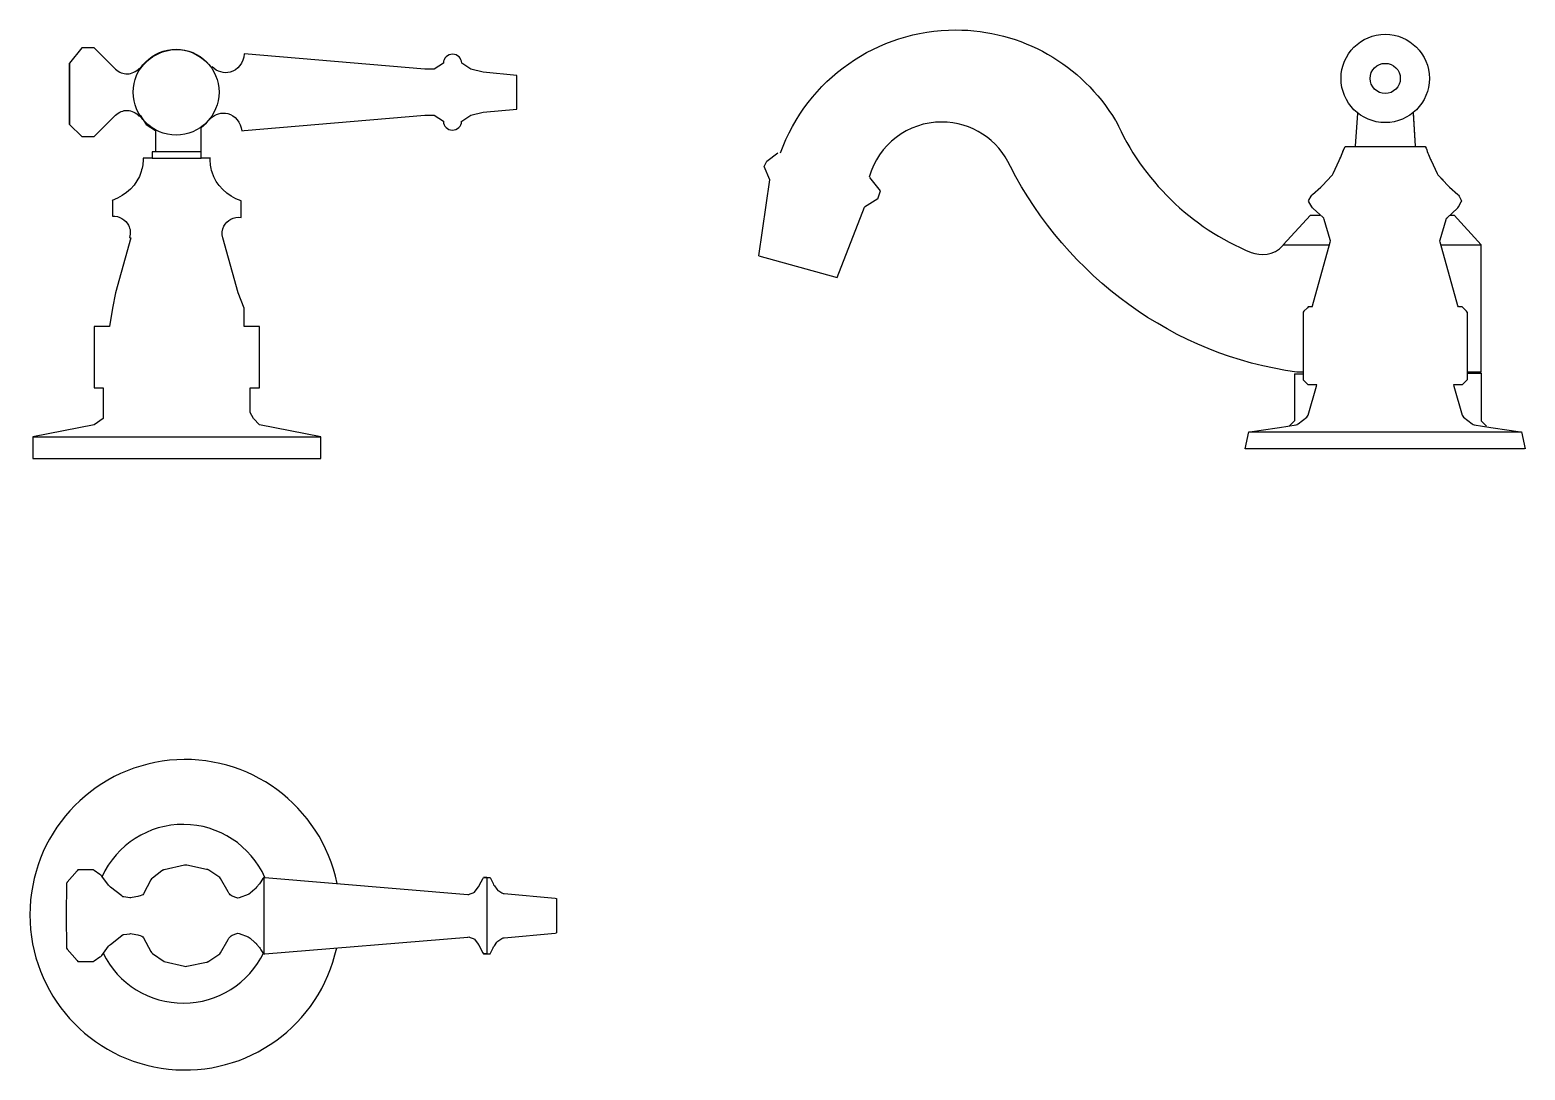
# Model space of a CAD drawing. Header units: millimetres. Extents: x 500 to 613, y 94 to 180.
# Drawn here: x 544.67 to 556.76, y 129.35 to 137.75 of the extents above; entities that cross this region are included whole.
import ezdxf

# ---------------------------------------------------------------- set-up
doc = ezdxf.new("R2010")
doc.units = ezdxf.units.MM
doc.layers.add('RUBINETTI', color=251, linetype='Continuous')

msp = doc.modelspace()

# ---------------------------------------------------------------- linework, layer by layer
at = {"layer": 'RUBINETTI', "ltscale": 4}
for p, q in [((544.996, 136.987), (544.996, 137.482)), ((555.402, 137.078), (555.384, 136.811)), ((555.852, 137.074), (555.869, 136.811)), ((555.853, 137.083), (555.869, 136.811)), ((555.285, 136.767), (555.302, 136.807)), ((555.302, 136.807), (555.302, 136.807)), ((546.06, 136.764), (545.664, 136.764)), ((545.664, 136.715), (546.06, 136.715)), ((550.609, 136.647), (550.631, 136.69)), ((550.631, 136.69), (550.718, 136.756)), ((550.565, 135.926), (550.653, 136.538)), ((550.653, 136.538), (550.609, 136.647)), ((551.549, 136.45), (551.461, 136.559)), ((556.051, 136.58), (556.057, 136.574)), ((556.057, 136.574), (556.134, 136.492)), ((551.527, 136.385), (551.549, 136.45)), ((556.134, 136.492), (556.141, 136.485)), ((556.141, 136.485), (556.147, 136.479)), ((556.147, 136.479), (556.213, 136.421)), ((556.213, 136.421), (556.22, 136.415)), ((556.22, 136.415), (556.224, 136.407)), ((551.199, 135.751), (551.418, 136.319)), ((551.527, 136.385), (551.418, 136.319)), ((555.011, 136.36), (555.007, 136.368)), ((555.033, 136.322), (555.011, 136.36)), ((555.038, 136.314), (555.033, 136.322)), ((555.045, 136.308), (555.038, 136.314)), ((555.125, 136.234), (555.045, 136.308)), ((556.129, 136.234), (556.209, 136.308)), ((556.209, 136.308), (556.215, 136.314)), ((556.215, 136.314), (556.22, 136.322)), ((556.22, 136.322), (556.242, 136.36)), ((556.224, 136.407), (556.242, 136.376)), ((556.242, 136.376), (556.246, 136.368)), ((556.242, 136.36), (556.246, 136.368)), ((555.023, 136.253), (554.801, 136.013)), ((555.023, 136.253), (555.099, 136.253)), ((555.131, 136.228), (555.125, 136.234)), ((555.134, 136.219), (555.131, 136.228)), ((555.183, 136.053), (555.134, 136.219)), ((556.07, 136.053), (556.119, 136.219)), ((556.119, 136.219), (556.122, 136.228)), ((556.122, 136.228), (556.129, 136.234)), ((556.149, 136.253), (556.184, 136.253)), ((556.402, 136.013), (556.184, 136.253)), ((555.186, 136.045), (555.183, 136.053)), ((556.067, 136.045), (556.07, 136.053)), ((555.038, 135.52), (555.183, 136.036)), ((555.183, 136.036), (555.186, 136.045)), ((556.07, 136.036), (556.067, 136.045)), ((556.215, 135.52), (556.07, 136.036)), ((556.075, 136.013), (556.402, 136.013)), ((556.401, 134.986), (556.402, 136.013)), ((550.565, 135.926), (551.199, 135.751)), ((555.036, 135.512), (555.038, 135.52)), ((556.218, 135.512), (556.215, 135.52)), ((554.894, 134.973), (554.964, 134.973)), ((554.894, 134.973), (554.894, 134.593)), ((554.964, 134.986), (554.914, 134.986)), ((556.401, 134.986), (556.291, 134.986)), ((556.291, 134.976), (556.402, 134.976)), ((556.402, 134.976), (556.402, 134.593)), ((555.074, 134.882), (555.004, 134.882)), ((556.249, 134.882), (556.179, 134.882)), ((554.496, 134.366), (554.525, 134.503)), ((554.894, 134.593), (554.853, 134.552)), ((556.402, 134.593), (556.446, 134.549)), ((556.728, 134.503), (556.757, 134.366)), ((544.698, 134.462), (547.025, 134.462)), ((545.924, 131.002), (545.76, 130.965)), ((545.934, 131.004), (545.924, 131.002)), ((545.944, 131.002), (545.934, 131.004)), ((546.102, 130.969), (545.944, 131.002)), ((544.971, 130.857), (544.97, 130.857)), ((544.97, 130.857), (544.97, 130.856)), ((544.97, 130.856), (544.97, 130.856)), ((544.97, 130.856), (544.97, 130.855)), ((544.97, 130.855), (544.97, 130.854)), ((544.97, 130.854), (544.97, 130.853)), ((544.972, 130.859), (544.971, 130.858)), ((544.971, 130.858), (544.971, 130.858)), ((544.971, 130.858), (544.971, 130.858)), ((544.971, 130.858), (544.971, 130.857)), ((544.973, 130.86), (544.972, 130.86)), ((544.972, 130.86), (544.972, 130.859)), ((544.974, 130.861), (544.973, 130.86)), ((544.975, 130.862), (544.974, 130.861)), ((544.976, 130.863), (544.975, 130.862)), ((544.977, 130.865), (544.976, 130.863)), ((545.056, 130.956), (544.977, 130.865)), ((545.063, 130.964), (545.056, 130.956)), ((545.073, 130.964), (545.063, 130.964)), ((545.175, 130.964), (545.073, 130.964)), ((545.185, 130.964), (545.175, 130.964)), ((545.194, 130.959), (545.185, 130.964)), ((545.24, 130.928), (545.194, 130.959)), ((545.249, 130.922), (545.24, 130.928)), ((545.255, 130.914), (545.249, 130.922)), ((545.311, 130.841), (545.255, 130.914)), ((545.653, 130.884), (545.592, 130.772)), ((545.658, 130.893), (545.653, 130.884)), ((545.666, 130.899), (545.658, 130.893)), ((545.742, 130.956), (545.666, 130.899)), ((545.743, 130.958), (545.742, 130.956)), ((545.744, 130.959), (545.743, 130.958)), ((545.745, 130.959), (545.744, 130.959)), ((545.746, 130.96), (545.745, 130.959)), ((545.747, 130.961), (545.746, 130.96)), ((545.748, 130.961), (545.747, 130.961)), ((545.749, 130.962), (545.748, 130.962)), ((545.748, 130.962), (545.748, 130.961)), ((545.75, 130.963), (545.749, 130.962)), ((545.749, 130.962), (545.749, 130.962)), ((545.751, 130.963), (545.75, 130.963)), ((545.75, 130.963), (545.75, 130.963)), ((545.752, 130.963), (545.751, 130.963)), ((545.751, 130.963), (545.751, 130.963)), ((545.753, 130.963), (545.752, 130.963)), ((545.754, 130.964), (545.753, 130.963)), ((545.755, 130.964), (545.754, 130.964)), ((545.756, 130.964), (545.755, 130.964)), ((545.758, 130.964), (545.756, 130.964)), ((545.76, 130.965), (545.758, 130.964)), ((546.104, 130.969), (546.102, 130.969)), ((546.105, 130.969), (546.104, 130.969)), ((546.107, 130.968), (546.105, 130.969)), ((546.108, 130.968), (546.107, 130.968)), ((546.109, 130.968), (546.108, 130.968)), ((546.11, 130.968), (546.109, 130.968)), ((546.111, 130.968), (546.11, 130.968)), ((546.11, 130.968), (546.11, 130.968)), ((546.111, 130.967), (546.111, 130.968)), ((546.112, 130.967), (546.111, 130.967)), ((546.113, 130.967), (546.112, 130.967)), ((546.112, 130.967), (546.112, 130.967)), ((546.113, 130.966), (546.113, 130.967)), ((546.114, 130.966), (546.113, 130.966)), ((546.115, 130.966), (546.114, 130.966)), ((546.115, 130.965), (546.115, 130.966)), ((546.116, 130.964), (546.115, 130.965)), ((546.117, 130.964), (546.116, 130.964)), ((546.119, 130.963), (546.117, 130.964)), ((546.12, 130.962), (546.119, 130.963)), ((546.202, 130.908), (546.12, 130.962)), ((546.21, 130.903), (546.202, 130.908)), ((546.215, 130.894), (546.21, 130.903)), ((546.276, 130.786), (546.215, 130.894)), ((546.536, 130.86), (546.53, 130.852)), ((546.542, 130.868), (546.536, 130.86)), ((546.558, 130.894), (546.542, 130.868)), ((546.564, 130.903), (546.558, 130.894)), ((546.564, 130.903), (546.564, 130.872)), ((546.564, 130.903), (546.574, 130.902)), ((546.564, 130.872), (546.564, 130.841)), ((546.574, 130.902), (548.213, 130.767)), ((548.309, 130.844), (548.334, 130.893)), ((548.334, 130.893), (548.339, 130.902)), ((548.339, 130.902), (548.339, 130.902)), ((548.339, 130.902), (548.339, 130.902)), ((548.367, 130.902), (548.339, 130.902)), ((548.339, 130.902), (548.395, 130.902)), ((548.367, 130.902), (548.367, 130.871)), ((548.367, 130.902), (548.367, 130.871)), ((548.367, 130.902), (548.367, 130.871)), ((548.367, 130.871), (548.367, 130.84)), ((548.367, 130.871), (548.367, 130.84)), ((548.367, 130.871), (548.367, 130.84)), ((548.395, 130.902), (548.4, 130.893)), ((548.4, 130.893), (548.418, 130.855)), ((548.418, 130.855), (548.422, 130.845)), ((544.97, 130.847), (544.969, 130.605)), ((544.97, 130.853), (544.97, 130.852)), ((544.97, 130.852), (544.97, 130.85)), ((544.97, 130.85), (544.97, 130.849)), ((544.97, 130.849), (544.97, 130.847)), ((545.318, 130.833), (545.311, 130.841)), ((545.326, 130.826), (545.318, 130.833)), ((545.417, 130.754), (545.326, 130.826)), ((545.425, 130.748), (545.417, 130.754)), ((545.435, 130.746), (545.425, 130.748)), ((545.481, 130.74), (545.435, 130.746)), ((545.491, 130.739), (545.481, 130.74)), ((545.501, 130.741), (545.491, 130.739)), ((545.546, 130.749), (545.501, 130.741)), ((545.556, 130.751), (545.546, 130.749)), ((545.566, 130.755), (545.556, 130.751)), ((545.578, 130.76), (545.566, 130.755)), ((545.587, 130.763), (545.578, 130.76)), ((545.592, 130.772), (545.587, 130.763)), ((546.281, 130.777), (546.276, 130.786)), ((546.288, 130.77), (546.281, 130.777)), ((546.293, 130.764), (546.288, 130.77)), ((546.3, 130.757), (546.293, 130.764)), ((546.309, 130.753), (546.3, 130.757)), ((546.346, 130.739), (546.309, 130.753)), ((546.356, 130.735), (546.346, 130.739)), ((546.365, 130.739), (546.356, 130.735)), ((546.438, 130.766), (546.365, 130.739)), ((546.439, 130.767), (546.438, 130.766)), ((546.441, 130.767), (546.439, 130.767)), ((546.442, 130.768), (546.441, 130.767)), ((546.443, 130.768), (546.442, 130.768)), ((546.444, 130.769), (546.443, 130.768)), ((546.445, 130.769), (546.444, 130.769)), ((546.446, 130.769), (546.445, 130.769)), ((546.447, 130.77), (546.446, 130.769)), ((546.446, 130.769), (546.446, 130.769)), ((546.448, 130.77), (546.447, 130.77)), ((546.447, 130.77), (546.447, 130.77)), ((546.449, 130.771), (546.448, 130.77)), ((546.448, 130.77), (546.448, 130.77)), ((546.45, 130.772), (546.449, 130.771)), ((546.449, 130.771), (546.449, 130.771)), ((546.451, 130.773), (546.45, 130.772)), ((546.45, 130.772), (546.45, 130.772)), ((546.452, 130.774), (546.451, 130.773)), ((546.453, 130.775), (546.452, 130.774)), ((546.455, 130.776), (546.453, 130.775)), ((546.493, 130.809), (546.455, 130.776)), ((546.5, 130.816), (546.493, 130.809)), ((546.507, 130.824), (546.5, 130.816)), ((546.53, 130.852), (546.507, 130.824)), ((546.564, 130.841), (546.564, 130.81)), ((546.564, 130.81), (546.564, 130.779)), ((546.564, 130.779), (546.564, 130.749)), ((546.564, 130.749), (546.564, 130.718)), ((548.213, 130.767), (548.223, 130.766)), ((548.223, 130.766), (548.233, 130.77)), ((548.233, 130.77), (548.258, 130.78)), ((548.258, 130.78), (548.267, 130.784)), ((548.267, 130.784), (548.273, 130.792)), ((548.273, 130.792), (548.299, 130.827)), ((548.299, 130.827), (548.3, 130.828)), ((548.3, 130.828), (548.301, 130.829)), ((548.301, 130.83), (548.302, 130.831)), ((548.301, 130.829), (548.301, 130.83)), ((548.302, 130.831), (548.303, 130.832)), ((548.303, 130.832), (548.303, 130.833)), ((548.303, 130.833), (548.304, 130.833)), ((548.304, 130.834), (548.305, 130.835)), ((548.304, 130.833), (548.304, 130.834)), ((548.304, 130.834), (548.304, 130.834)), ((548.305, 130.836), (548.306, 130.837)), ((548.305, 130.835), (548.305, 130.836)), ((548.305, 130.836), (548.305, 130.836)), ((548.305, 130.835), (548.305, 130.835)), ((548.306, 130.838), (548.307, 130.839)), ((548.306, 130.837), (548.306, 130.838)), ((548.306, 130.838), (548.306, 130.838)), ((548.307, 130.839), (548.308, 130.841)), ((548.308, 130.842), (548.309, 130.844)), ((548.308, 130.841), (548.308, 130.842)), ((548.367, 130.84), (548.367, 130.81)), ((548.367, 130.84), (548.367, 130.81)), ((548.367, 130.84), (548.367, 130.81)), ((548.367, 130.81), (548.367, 130.779)), ((548.367, 130.81), (548.367, 130.779)), ((548.367, 130.81), (548.367, 130.779)), ((548.367, 130.779), (548.367, 130.748)), ((548.367, 130.779), (548.367, 130.748)), ((548.367, 130.779), (548.367, 130.748)), ((548.367, 130.748), (548.367, 130.717)), ((548.367, 130.748), (548.367, 130.717)), ((548.367, 130.748), (548.367, 130.717)), ((548.422, 130.845), (548.428, 130.837)), ((548.428, 130.837), (548.449, 130.808)), ((548.449, 130.808), (548.455, 130.799)), ((548.455, 130.799), (548.464, 130.794)), ((548.464, 130.794), (548.489, 130.779)), ((548.489, 130.779), (548.498, 130.774)), ((548.498, 130.774), (548.508, 130.773)), ((548.508, 130.773), (548.92, 130.735)), ((548.92, 130.735), (548.93, 130.734)), ((548.93, 130.734), (548.93, 130.727)), ((548.93, 130.734), (548.93, 130.72)), ((546.564, 130.718), (546.564, 130.687)), ((546.564, 130.687), (546.564, 130.656)), ((546.564, 130.656), (546.564, 130.625)), ((546.564, 130.625), (546.564, 130.594)), ((548.367, 130.717), (548.367, 130.686)), ((548.367, 130.717), (548.367, 130.686)), ((548.367, 130.717), (548.367, 130.686)), ((548.367, 130.686), (548.367, 130.656)), ((548.367, 130.686), (548.367, 130.656)), ((548.367, 130.686), (548.367, 130.656)), ((548.367, 130.656), (548.367, 130.625)), ((548.367, 130.656), (548.367, 130.625)), ((548.367, 130.656), (548.367, 130.625)), ((548.367, 130.625), (548.367, 130.594)), ((548.367, 130.625), (548.367, 130.594)), ((548.367, 130.625), (548.367, 130.594)), ((548.93, 130.727), (548.93, 130.72)), ((548.93, 130.72), (548.931, 130.713)), ((548.93, 130.72), (548.93, 130.706)), ((548.93, 130.706), (548.93, 130.692)), ((548.93, 130.692), (548.93, 130.678)), ((548.93, 130.678), (548.93, 130.664)), ((548.93, 130.664), (548.93, 130.65)), ((548.93, 130.65), (548.93, 130.636)), ((548.93, 130.636), (548.93, 130.622)), ((548.93, 130.622), (548.93, 130.608)), ((548.931, 130.713), (548.931, 130.706)), ((548.931, 130.706), (548.931, 130.699)), ((548.931, 130.699), (548.931, 130.692)), ((548.931, 130.692), (548.931, 130.685)), ((548.931, 130.685), (548.931, 130.678)), ((548.931, 130.678), (548.931, 130.671)), ((548.931, 130.671), (548.931, 130.664)), ((548.931, 130.664), (548.931, 130.657)), ((548.931, 130.657), (548.931, 130.65)), ((548.931, 130.65), (548.931, 130.643)), ((548.931, 130.643), (548.931, 130.636)), ((548.931, 130.636), (548.931, 130.629)), ((548.931, 130.629), (548.931, 130.622)), ((548.931, 130.622), (548.931, 130.615)), ((548.931, 130.615), (548.931, 130.608)), ((544.969, 130.605), (544.969, 130.584)), ((544.969, 130.584), (544.97, 130.342)), ((546.564, 130.594), (546.564, 130.564)), ((546.564, 130.564), (546.564, 130.533)), ((546.564, 130.533), (546.564, 130.502)), ((546.564, 130.502), (546.564, 130.471)), ((548.367, 130.594), (548.367, 130.563)), ((548.367, 130.594), (548.367, 130.563)), ((548.367, 130.594), (548.367, 130.563)), ((548.367, 130.563), (548.367, 130.533)), ((548.367, 130.563), (548.367, 130.533)), ((548.367, 130.563), (548.367, 130.533)), ((548.367, 130.533), (548.367, 130.502)), ((548.367, 130.533), (548.367, 130.502)), ((548.367, 130.533), (548.367, 130.502)), ((548.367, 130.502), (548.367, 130.471)), ((548.367, 130.502), (548.367, 130.471)), ((548.367, 130.502), (548.367, 130.471)), ((548.93, 130.608), (548.93, 130.594)), ((548.93, 130.594), (548.93, 130.58)), ((548.93, 130.58), (548.93, 130.566)), ((548.93, 130.566), (548.93, 130.552)), ((548.93, 130.552), (548.93, 130.539)), ((548.93, 130.539), (548.93, 130.525)), ((548.93, 130.525), (548.93, 130.511)), ((548.93, 130.511), (548.93, 130.497)), ((548.93, 130.497), (548.93, 130.483)), ((548.931, 130.608), (548.931, 130.601)), ((548.931, 130.601), (548.931, 130.594)), ((548.931, 130.594), (548.931, 130.587)), ((548.931, 130.587), (548.931, 130.58)), ((548.931, 130.58), (548.931, 130.573)), ((548.931, 130.573), (548.931, 130.566)), ((548.931, 130.566), (548.931, 130.559)), ((548.931, 130.559), (548.931, 130.552)), ((548.931, 130.552), (548.931, 130.546)), ((548.931, 130.546), (548.931, 130.539)), ((548.931, 130.539), (548.931, 130.532)), ((548.931, 130.532), (548.931, 130.525)), ((548.931, 130.525), (548.931, 130.518)), ((548.931, 130.518), (548.931, 130.511)), ((548.931, 130.511), (548.931, 130.504)), ((548.931, 130.504), (548.931, 130.497)), ((548.931, 130.497), (548.931, 130.49)), ((545.326, 130.362), (545.417, 130.435)), ((545.417, 130.435), (545.418, 130.436)), ((545.418, 130.436), (545.42, 130.437)), ((545.42, 130.437), (545.421, 130.438)), ((545.421, 130.438), (545.422, 130.438)), ((545.422, 130.439), (545.423, 130.44)), ((545.422, 130.438), (545.422, 130.439)), ((545.423, 130.44), (545.424, 130.44)), ((545.424, 130.44), (545.425, 130.441)), ((545.424, 130.44), (545.424, 130.44)), ((545.425, 130.441), (545.426, 130.441)), ((545.425, 130.441), (545.425, 130.441)), ((545.425, 130.441), (545.425, 130.441)), ((545.426, 130.441), (545.427, 130.441)), ((545.427, 130.441), (545.428, 130.442)), ((545.427, 130.441), (545.427, 130.441)), ((545.428, 130.442), (545.429, 130.442)), ((545.429, 130.442), (545.43, 130.442)), ((545.43, 130.442), (545.432, 130.442)), ((545.432, 130.442), (545.433, 130.442)), ((545.433, 130.442), (545.435, 130.442)), ((545.435, 130.442), (545.481, 130.448)), ((545.481, 130.448), (545.491, 130.45)), ((545.491, 130.45), (545.501, 130.448)), ((545.501, 130.448), (545.546, 130.439)), ((545.546, 130.439), (545.556, 130.438)), ((545.556, 130.438), (545.566, 130.434)), ((545.566, 130.434), (545.578, 130.429)), ((545.578, 130.429), (545.587, 130.425)), ((545.587, 130.425), (545.592, 130.417)), ((545.592, 130.417), (545.653, 130.305)), ((546.215, 130.295), (546.276, 130.403)), ((546.276, 130.403), (546.281, 130.412)), ((546.281, 130.412), (546.288, 130.419)), ((546.288, 130.419), (546.293, 130.424)), ((546.293, 130.424), (546.3, 130.432)), ((546.3, 130.432), (546.309, 130.436)), ((546.309, 130.436), (546.346, 130.45)), ((546.346, 130.45), (546.356, 130.453)), ((546.356, 130.453), (546.365, 130.45)), ((546.365, 130.45), (546.438, 130.423)), ((546.438, 130.423), (546.447, 130.419)), ((546.447, 130.419), (546.455, 130.412)), ((546.455, 130.412), (546.493, 130.379)), ((546.493, 130.379), (546.494, 130.378)), ((546.494, 130.378), (546.495, 130.377)), ((546.495, 130.377), (546.496, 130.376)), ((546.496, 130.376), (546.497, 130.376)), ((546.497, 130.376), (546.498, 130.375)), ((546.498, 130.375), (546.498, 130.374)), ((546.498, 130.374), (546.499, 130.374)), ((546.499, 130.374), (546.5, 130.373)), ((546.499, 130.374), (546.499, 130.374)), ((546.5, 130.373), (546.501, 130.372)), ((546.5, 130.373), (546.5, 130.373)), ((546.501, 130.372), (546.502, 130.371)), ((546.501, 130.372), (546.501, 130.372)), ((546.501, 130.372), (546.501, 130.372)), ((546.502, 130.371), (546.502, 130.37)), ((546.502, 130.37), (546.503, 130.37)), ((546.564, 130.471), (546.564, 130.44)), ((546.564, 130.44), (546.564, 130.409)), ((546.564, 130.409), (546.564, 130.378)), ((546.564, 130.378), (546.564, 130.348)), ((546.574, 130.287), (548.213, 130.422)), ((548.213, 130.422), (548.223, 130.423)), ((548.223, 130.423), (548.233, 130.419)), ((548.233, 130.419), (548.258, 130.409)), ((548.258, 130.409), (548.267, 130.405)), ((548.267, 130.405), (548.273, 130.397)), ((548.273, 130.397), (548.299, 130.362)), ((548.367, 130.471), (548.367, 130.44)), ((548.367, 130.471), (548.367, 130.44)), ((548.367, 130.471), (548.367, 130.44)), ((548.367, 130.44), (548.367, 130.409)), ((548.367, 130.44), (548.367, 130.409)), ((548.367, 130.44), (548.367, 130.409)), ((548.367, 130.409), (548.367, 130.379)), ((548.367, 130.409), (548.367, 130.379)), ((548.367, 130.409), (548.367, 130.379)), ((548.367, 130.379), (548.367, 130.348)), ((548.367, 130.379), (548.367, 130.348)), ((548.367, 130.379), (548.367, 130.348)), ((548.428, 130.352), (548.449, 130.381)), ((548.449, 130.381), (548.455, 130.389)), ((548.455, 130.389), (548.464, 130.395)), ((548.464, 130.395), (548.489, 130.41)), ((548.489, 130.41), (548.498, 130.415)), ((548.498, 130.415), (548.508, 130.416)), ((548.508, 130.416), (548.92, 130.454)), ((548.92, 130.454), (548.93, 130.455)), ((548.93, 130.483), (548.93, 130.469)), ((548.931, 130.476), (548.93, 130.469)), ((548.93, 130.469), (548.93, 130.462)), ((548.93, 130.469), (548.93, 130.455)), ((548.93, 130.462), (548.93, 130.455)), ((548.931, 130.49), (548.931, 130.483)), ((548.931, 130.483), (548.931, 130.476)), ((544.97, 130.342), (544.971, 130.332)), ((544.971, 130.332), (544.977, 130.324)), ((544.977, 130.324), (545.056, 130.232)), ((545.194, 130.23), (545.24, 130.261)), ((545.24, 130.261), (545.249, 130.266)), ((545.249, 130.266), (545.255, 130.274)), ((545.255, 130.274), (545.311, 130.348)), ((545.311, 130.348), (545.318, 130.356)), ((545.318, 130.356), (545.326, 130.362)), ((545.653, 130.305), (545.658, 130.296)), ((545.658, 130.296), (545.666, 130.29)), ((545.666, 130.29), (545.76, 130.224)), ((546.12, 130.227), (546.202, 130.28)), ((546.202, 130.28), (546.21, 130.286)), ((546.21, 130.286), (546.215, 130.295)), ((546.503, 130.37), (546.504, 130.369)), ((546.504, 130.369), (546.504, 130.368)), ((546.504, 130.368), (546.505, 130.366)), ((546.505, 130.366), (546.507, 130.365)), ((546.507, 130.365), (546.53, 130.337)), ((546.53, 130.337), (546.536, 130.329)), ((546.536, 130.329), (546.542, 130.32)), ((546.542, 130.32), (546.558, 130.294)), ((546.558, 130.294), (546.564, 130.286)), ((546.564, 130.348), (546.564, 130.317)), ((546.564, 130.317), (546.564, 130.286)), ((546.564, 130.286), (546.574, 130.287)), ((548.299, 130.362), (548.3, 130.361)), ((548.3, 130.361), (548.301, 130.359)), ((548.301, 130.359), (548.301, 130.358)), ((548.301, 130.358), (548.302, 130.357)), ((548.302, 130.357), (548.303, 130.357)), ((548.303, 130.357), (548.303, 130.356)), ((548.303, 130.356), (548.304, 130.355)), ((548.304, 130.355), (548.304, 130.355)), ((548.304, 130.355), (548.304, 130.354)), ((548.304, 130.354), (548.305, 130.354)), ((548.305, 130.354), (548.305, 130.354)), ((548.305, 130.354), (548.305, 130.353)), ((548.305, 130.353), (548.305, 130.353)), ((548.305, 130.353), (548.306, 130.352)), ((548.306, 130.352), (548.306, 130.351)), ((548.306, 130.351), (548.306, 130.35)), ((548.306, 130.35), (548.307, 130.349)), ((548.307, 130.349), (548.308, 130.348)), ((548.308, 130.348), (548.308, 130.347)), ((548.308, 130.347), (548.309, 130.345)), ((548.309, 130.345), (548.334, 130.295)), ((548.334, 130.295), (548.339, 130.286)), ((548.339, 130.286), (548.395, 130.287)), ((548.339, 130.286), (548.339, 130.286)), ((548.339, 130.286), (548.339, 130.286)), ((548.367, 130.286), (548.339, 130.286)), ((548.367, 130.348), (548.367, 130.317)), ((548.367, 130.348), (548.367, 130.317)), ((548.367, 130.348), (548.367, 130.317)), ((548.367, 130.317), (548.367, 130.286)), ((548.367, 130.317), (548.367, 130.286)), ((548.367, 130.317), (548.367, 130.286)), ((548.395, 130.287), (548.4, 130.296)), ((548.4, 130.296), (548.418, 130.334)), ((548.418, 130.334), (548.422, 130.343)), ((548.422, 130.343), (548.428, 130.352)), ((545.056, 130.232), (545.063, 130.225)), ((545.063, 130.225), (545.073, 130.225)), ((545.073, 130.225), (545.175, 130.225)), ((545.175, 130.225), (545.185, 130.225)), ((545.185, 130.225), (545.194, 130.23)), ((545.76, 130.224), (545.924, 130.187)), ((545.924, 130.187), (545.934, 130.185)), ((545.934, 130.185), (545.944, 130.187)), ((545.944, 130.187), (546.102, 130.219)), ((546.102, 130.219), (546.104, 130.22)), ((546.104, 130.22), (546.105, 130.22)), ((546.105, 130.22), (546.107, 130.22)), ((546.107, 130.22), (546.108, 130.221)), ((546.108, 130.221), (546.109, 130.221)), ((546.109, 130.221), (546.11, 130.221)), ((546.11, 130.221), (546.111, 130.221)), ((546.11, 130.221), (546.11, 130.221)), ((546.111, 130.221), (546.112, 130.222)), ((546.111, 130.221), (546.111, 130.221)), ((546.112, 130.222), (546.113, 130.222)), ((546.112, 130.222), (546.112, 130.222)), ((546.113, 130.222), (546.114, 130.223)), ((546.113, 130.222), (546.113, 130.222)), ((546.114, 130.223), (546.115, 130.223)), ((546.115, 130.224), (546.116, 130.224)), ((546.115, 130.223), (546.115, 130.224)), ((546.116, 130.224), (546.117, 130.225)), ((546.117, 130.225), (546.119, 130.226)), ((546.119, 130.226), (546.12, 130.227))]:
    msp.add_line(p, q, dxfattribs=at)
for centre, radius in [((555.627, 137.358), 0.357), ((545.856, 137.247), 0.347), ((555.627, 137.358), 0.122)]:
    msp.add_circle(centre, radius, dxfattribs=at)
for centre, radius, start, end in [((545.929, 130.602), 1.254, 11.6028, 180), ((545.914, 130.61), 0.722, 23.9148, 155.376), ((545.929, 130.602), 1.254, 180, 347.7096), ((545.914, 130.61), 0.722, 206.2692, 334.2672)]:
    msp.add_arc(centre, radius, start, end, dxfattribs=at)
for points, knots in [([(550.74, 136.756), (550.956, 137.353), (551.522, 137.75), (552.156, 137.75), (552.686, 137.75), (553.176, 137.472), (553.448, 137.017)], [0, 0, 0, 0, 1, 1, 1, 2, 2, 2, 2]), ([(548.164, 137.482), (548.164, 137.521), (548.131, 137.553), (548.09, 137.553), (548.05, 137.553), (548.016, 137.521), (548.016, 137.482)], [16, 16, 16, 16, 17, 17, 17, 18, 18, 18, 18]), ([(548.164, 137.482), (548.164, 137.521), (548.131, 137.553), (548.09, 137.553), (548.05, 137.553), (548.016, 137.521), (548.016, 137.482)], [72, 72, 72, 72, 73, 73, 73, 74, 74, 74, 74]), ([(548.016, 137.012), (548.016, 136.973), (548.049, 136.941), (548.089, 136.941), (548.13, 136.941), (548.163, 136.973), (548.163, 137.012)], [6, 6, 6, 6, 7, 7, 7, 8, 8, 8, 8]), ([(548.016, 137.012), (548.016, 136.973), (548.049, 136.941), (548.089, 136.941), (548.13, 136.941), (548.163, 136.973), (548.163, 137.012)], [62, 62, 62, 62, 63, 63, 63, 64, 64, 64, 64]), ([(552.598, 136.647), (552.5, 136.865), (552.283, 137.006), (552.043, 137.006), (551.77, 137.006), (551.53, 136.824), (551.458, 136.56)], [0, 0, 0, 0, 1, 1, 1, 2, 2, 2, 2])]:
    msp.add_open_spline(points, degree=3, knots=knots, dxfattribs=at)
for points in [[(545.095, 137.606), (545.095, 137.606), (544.996, 137.482), (544.996, 137.482)], [(545.095, 137.606), (545.095, 137.606), (544.996, 137.482), (544.996, 137.482)], [(545.194, 137.606), (545.194, 137.606), (545.095, 137.606), (545.095, 137.606)], [(545.194, 137.606), (545.194, 137.606), (545.095, 137.606), (545.095, 137.606)], [(545.367, 137.433), (545.367, 137.433), (545.194, 137.606), (545.194, 137.606)], [(545.367, 137.433), (545.367, 137.433), (545.194, 137.606), (545.194, 137.606)], [(545.565, 137.433), (545.64, 137.54), (545.759, 137.599), (545.882, 137.591)], [(545.565, 137.433), (545.64, 137.54), (545.759, 137.599), (545.882, 137.591)], [(545.882, 137.591), (545.985, 137.584), (546.08, 137.53), (546.144, 137.441)], [(545.882, 137.591), (545.985, 137.584), (546.08, 137.53), (546.144, 137.441)], [(546.407, 137.557), (546.403, 137.484), (546.357, 137.425), (546.292, 137.409)], [(546.407, 137.557), (546.403, 137.484), (546.357, 137.425), (546.292, 137.409)], [(547.867, 137.433), (547.867, 137.433), (546.407, 137.557), (546.407, 137.557)], [(547.867, 137.433), (547.867, 137.433), (546.407, 137.557), (546.407, 137.557)], [(544.996, 137.482), (544.996, 137.482), (544.996, 136.987), (544.996, 136.987)], [(544.996, 137.482), (544.996, 137.482), (544.996, 136.987), (544.996, 136.987)], [(545.367, 137.433), (545.395, 137.407), (545.429, 137.394), (545.463, 137.395)], [(545.367, 137.433), (545.395, 137.407), (545.429, 137.394), (545.463, 137.395)], [(545.463, 137.395), (545.498, 137.396), (545.532, 137.412), (545.56, 137.442)], [(545.463, 137.395), (545.498, 137.396), (545.532, 137.412), (545.56, 137.442)], [(545.56, 137.442), (545.56, 137.442), (545.565, 137.433), (545.565, 137.433)], [(545.56, 137.442), (545.56, 137.442), (545.565, 137.433), (545.565, 137.433)], [(546.292, 137.409), (546.242, 137.396), (546.189, 137.412), (546.149, 137.451)], [(546.292, 137.409), (546.242, 137.396), (546.189, 137.412), (546.149, 137.451)], [(547.941, 137.433), (547.941, 137.433), (547.867, 137.433), (547.867, 137.433)], [(547.941, 137.433), (547.941, 137.433), (547.867, 137.433), (547.867, 137.433)], [(548.016, 137.482), (548.016, 137.482), (547.941, 137.433), (547.941, 137.433)], [(548.016, 137.482), (548.016, 137.482), (547.941, 137.433), (547.941, 137.433)], [(548.016, 137.482), (548.016, 137.482), (548.016, 137.482), (548.016, 137.482)], [(548.016, 137.482), (548.016, 137.482), (548.016, 137.482), (548.016, 137.482)], [(548.238, 137.433), (548.238, 137.433), (548.164, 137.482), (548.164, 137.482)], [(548.238, 137.433), (548.238, 137.433), (548.164, 137.482), (548.164, 137.482)], [(548.337, 137.408), (548.337, 137.408), (548.238, 137.433), (548.238, 137.433)], [(548.337, 137.408), (548.337, 137.408), (548.238, 137.433), (548.238, 137.433)], [(548.61, 137.383), (548.61, 137.383), (548.337, 137.408), (548.337, 137.408)], [(548.61, 137.383), (548.61, 137.383), (548.337, 137.408), (548.337, 137.408)], [(548.61, 137.111), (548.61, 137.111), (548.61, 137.383), (548.61, 137.383)], [(548.61, 137.111), (548.61, 137.111), (548.61, 137.383), (548.61, 137.383)], [(545.194, 136.888), (545.194, 136.888), (545.367, 137.061), (545.367, 137.061)], [(545.194, 136.888), (545.194, 136.888), (545.367, 137.061), (545.367, 137.061)], [(545.367, 137.061), (545.395, 137.087), (545.429, 137.101), (545.463, 137.1)], [(545.367, 137.061), (545.395, 137.087), (545.429, 137.101), (545.463, 137.1)], [(545.463, 137.1), (545.498, 137.099), (545.532, 137.082), (545.56, 137.052)], [(545.463, 137.1), (545.498, 137.099), (545.532, 137.082), (545.56, 137.052)], [(545.56, 137.052), (545.56, 137.052), (545.565, 137.061), (545.565, 137.061)], [(545.56, 137.052), (545.56, 137.052), (545.565, 137.061), (545.565, 137.061)], [(545.565, 137.061), (545.565, 137.061), (545.614, 136.987), (545.614, 136.987)], [(545.565, 137.061), (545.565, 137.061), (545.614, 136.987), (545.614, 136.987)], [(546.101, 136.999), (546.101, 136.999), (546.134, 137.037), (546.134, 137.037)], [(546.134, 137.037), (546.173, 137.072), (546.225, 137.086), (546.273, 137.074)], [(546.134, 137.037), (546.173, 137.072), (546.225, 137.086), (546.273, 137.074)], [(546.273, 137.074), (546.335, 137.059), (546.38, 137.004), (546.387, 136.935)], [(546.273, 137.074), (546.335, 137.059), (546.38, 137.004), (546.387, 136.935)], [(546.407, 136.938), (546.407, 136.938), (547.867, 137.061), (547.867, 137.061)], [(546.407, 136.938), (546.407, 136.938), (547.867, 137.061), (547.867, 137.061)], [(547.867, 137.061), (547.867, 137.061), (547.941, 137.061), (547.941, 137.061)], [(547.867, 137.061), (547.867, 137.061), (547.941, 137.061), (547.941, 137.061)], [(547.941, 137.061), (547.941, 137.061), (548.016, 137.012), (548.016, 137.012)], [(547.941, 137.061), (547.941, 137.061), (548.016, 137.012), (548.016, 137.012)], [(548.164, 137.012), (548.164, 137.012), (548.238, 137.061), (548.238, 137.061)], [(548.164, 137.012), (548.164, 137.012), (548.238, 137.061), (548.238, 137.061)], [(548.238, 137.061), (548.238, 137.061), (548.337, 137.086), (548.337, 137.086)], [(548.238, 137.061), (548.238, 137.061), (548.337, 137.086), (548.337, 137.086)], [(548.337, 137.086), (548.337, 137.086), (548.61, 137.111), (548.61, 137.111)], [(548.337, 137.086), (548.337, 137.086), (548.61, 137.111), (548.61, 137.111)], [(553.45, 137.018), (553.664, 136.535), (554.056, 136.154), (554.544, 135.952)], [(544.996, 136.987), (544.996, 136.987), (545.095, 136.888), (545.095, 136.888)], [(544.996, 136.987), (544.996, 136.987), (545.095, 136.888), (545.095, 136.888)], [(545.614, 136.987), (545.614, 136.987), (545.689, 136.938), (545.689, 136.938)], [(545.614, 136.987), (545.614, 136.987), (545.689, 136.938), (545.689, 136.938)], [(545.689, 136.938), (545.689, 136.938), (545.689, 136.764), (545.689, 136.764)], [(545.689, 136.938), (545.689, 136.938), (545.689, 136.764), (545.689, 136.764)], [(546.06, 136.962), (546.06, 136.962), (546.101, 136.999), (546.101, 136.999)], [(546.06, 136.715), (546.06, 136.715), (546.06, 136.962), (546.06, 136.962)], [(546.06, 136.715), (546.06, 136.715), (546.06, 136.962), (546.06, 136.962)], [(546.387, 136.935), (546.387, 136.935), (546.407, 136.938), (546.407, 136.938)], [(546.387, 136.935), (546.387, 136.935), (546.407, 136.938), (546.407, 136.938)], [(548.163, 137.012), (548.163, 137.012), (548.164, 137.012), (548.164, 137.012)], [(548.163, 137.012), (548.163, 137.012), (548.164, 137.012), (548.164, 137.012)], [(545.095, 136.888), (545.095, 136.888), (545.194, 136.888), (545.194, 136.888)], [(545.095, 136.888), (545.095, 136.888), (545.194, 136.888), (545.194, 136.888)], [(555.255, 136.695), (555.272, 136.732), (555.286, 136.77), (555.302, 136.807)], [(555.302, 136.807), (555.518, 136.807), (555.735, 136.807), (555.951, 136.807)], [(555.951, 136.807), (555.966, 136.772), (555.979, 136.738), (555.994, 136.704)], [(545.59, 136.715), (545.591, 136.678), (545.585, 136.641), (545.574, 136.606)], [(545.59, 136.715), (545.591, 136.678), (545.585, 136.641), (545.574, 136.606)], [(545.664, 136.715), (545.664, 136.715), (545.59, 136.715), (545.59, 136.715)], [(545.664, 136.715), (545.664, 136.715), (545.59, 136.715), (545.59, 136.715)], [(545.689, 136.764), (545.689, 136.764), (545.664, 136.764), (545.664, 136.764)], [(545.664, 136.764), (545.664, 136.764), (545.664, 136.715), (545.664, 136.715)], [(545.689, 136.764), (545.689, 136.764), (545.664, 136.764), (545.664, 136.764)], [(545.664, 136.764), (545.664, 136.764), (545.664, 136.715), (545.664, 136.715)], [(546.134, 136.715), (546.134, 136.715), (546.06, 136.715), (546.06, 136.715)], [(546.134, 136.715), (546.134, 136.715), (546.06, 136.715), (546.06, 136.715)], [(546.147, 136.602), (546.136, 136.638), (546.131, 136.676), (546.132, 136.715)], [(546.147, 136.602), (546.136, 136.638), (546.131, 136.676), (546.132, 136.715)], [(546.132, 136.715), (546.132, 136.715), (546.134, 136.715), (546.134, 136.715)], [(546.132, 136.715), (546.132, 136.715), (546.134, 136.715), (546.134, 136.715)], [(555.206, 136.589), (555.206, 136.589), (555.255, 136.695), (555.255, 136.695)], [(555.994, 136.704), (555.994, 136.704), (555.998, 136.695), (555.998, 136.695)], [(555.998, 136.695), (555.998, 136.695), (556.047, 136.589), (556.047, 136.589)], [(545.574, 136.606), (545.541, 136.499), (545.456, 136.414), (545.34, 136.372)], [(545.574, 136.606), (545.541, 136.499), (545.456, 136.414), (545.34, 136.372)], [(546.382, 136.368), (546.266, 136.41), (546.18, 136.495), (546.147, 136.602)], [(546.382, 136.368), (546.266, 136.41), (546.18, 136.495), (546.147, 136.602)], [(554.914, 134.986), (553.918, 135.118), (553.059, 135.754), (552.598, 136.647)], [(555.119, 136.492), (555.119, 136.492), (555.196, 136.574), (555.196, 136.574)], [(555.196, 136.574), (555.196, 136.574), (555.202, 136.58), (555.202, 136.58)], [(555.202, 136.58), (555.202, 136.58), (555.206, 136.589), (555.206, 136.589)], [(556.047, 136.589), (556.047, 136.589), (556.051, 136.58), (556.051, 136.58)], [(556.051, 136.58), (556.051, 136.58), (556.057, 136.574), (556.057, 136.574)], [(556.057, 136.574), (556.057, 136.574), (556.086, 136.543), (556.086, 136.543)], [(556.086, 136.543), (556.086, 136.543), (556.093, 136.536), (556.093, 136.536)], [(555.029, 136.407), (555.029, 136.407), (555.033, 136.415), (555.033, 136.415)], [(555.033, 136.415), (555.033, 136.415), (555.04, 136.421), (555.04, 136.421)], [(555.04, 136.421), (555.04, 136.421), (555.106, 136.479), (555.106, 136.479)], [(555.106, 136.479), (555.115, 136.487), (555.111, 136.483), (555.119, 136.492)], [(545.34, 136.372), (545.34, 136.372), (545.342, 136.368), (545.342, 136.368)], [(545.34, 136.372), (545.34, 136.372), (545.342, 136.368), (545.342, 136.368)], [(545.342, 136.368), (545.342, 136.368), (545.342, 136.245), (545.342, 136.245)], [(545.342, 136.368), (545.342, 136.368), (545.342, 136.245), (545.342, 136.245)], [(546.382, 136.245), (546.382, 136.245), (546.382, 136.368), (546.382, 136.368)], [(546.382, 136.245), (546.382, 136.245), (546.382, 136.368), (546.382, 136.368)], [(555.007, 136.368), (555.007, 136.368), (555.011, 136.376), (555.011, 136.376)], [(555.011, 136.376), (555.011, 136.376), (555.029, 136.407), (555.029, 136.407)], [(545.342, 136.245), (545.397, 136.248), (545.448, 136.219), (545.472, 136.172)], [(545.342, 136.245), (545.397, 136.248), (545.448, 136.219), (545.472, 136.172)], [(545.472, 136.172), (545.487, 136.142), (545.49, 136.107), (545.48, 136.074)], [(545.472, 136.172), (545.487, 136.142), (545.49, 136.107), (545.48, 136.074)], [(546.242, 136.164), (546.268, 136.214), (546.323, 136.243), (546.381, 136.236)], [(546.242, 136.164), (546.268, 136.214), (546.323, 136.243), (546.381, 136.236)], [(546.381, 136.236), (546.381, 136.236), (546.382, 136.245), (546.382, 136.245)], [(546.381, 136.236), (546.381, 136.236), (546.382, 136.245), (546.382, 136.245)], [(545.491, 136.071), (545.491, 136.071), (545.367, 135.626), (545.367, 135.626)], [(545.491, 136.071), (545.491, 136.071), (545.367, 135.626), (545.367, 135.626)], [(545.48, 136.074), (545.48, 136.074), (545.491, 136.071), (545.491, 136.071)], [(545.48, 136.074), (545.48, 136.074), (545.491, 136.071), (545.491, 136.071)], [(546.233, 136.071), (546.225, 136.103), (546.228, 136.136), (546.242, 136.164)], [(546.233, 136.071), (546.225, 136.103), (546.228, 136.136), (546.242, 136.164)], [(546.357, 135.626), (546.357, 135.626), (546.233, 136.071), (546.233, 136.071)], [(546.357, 135.626), (546.357, 135.626), (546.233, 136.071), (546.233, 136.071)], [(554.544, 135.952), (554.623, 135.928), (554.719, 135.918), (554.805, 136.013)], [(554.805, 136.013), (554.805, 136.013), (555.178, 136.013), (555.178, 136.013)], [(545.367, 135.626), (545.367, 135.626), (545.342, 135.502), (545.342, 135.502)], [(545.367, 135.626), (545.367, 135.626), (545.342, 135.502), (545.342, 135.502)], [(546.407, 135.502), (546.407, 135.502), (546.357, 135.626), (546.357, 135.626)], [(546.407, 135.502), (546.407, 135.502), (546.357, 135.626), (546.357, 135.626)], [(545.342, 135.502), (545.342, 135.502), (545.317, 135.353), (545.317, 135.353)], [(545.342, 135.502), (545.342, 135.502), (545.317, 135.353), (545.317, 135.353)], [(546.407, 135.353), (546.407, 135.353), (546.407, 135.502), (546.407, 135.502)], [(546.407, 135.353), (546.407, 135.353), (546.407, 135.502), (546.407, 135.502)], [(554.97, 135.478), (554.97, 135.478), (554.964, 135.471), (554.964, 135.471)], [(554.964, 135.471), (554.964, 135.288), (554.964, 135.106), (554.964, 134.923)], [(554.998, 135.505), (554.998, 135.505), (554.97, 135.478), (554.97, 135.478)], [(555.004, 135.512), (555.004, 135.512), (554.998, 135.505), (554.998, 135.505)], [(555.036, 135.512), (555.036, 135.512), (555.004, 135.512), (555.004, 135.512)], [(556.249, 135.512), (556.249, 135.512), (556.218, 135.512), (556.218, 135.512)], [(556.256, 135.505), (556.256, 135.505), (556.249, 135.512), (556.249, 135.512)], [(556.283, 135.478), (556.283, 135.478), (556.256, 135.505), (556.256, 135.505)], [(556.29, 135.471), (556.29, 135.471), (556.283, 135.478), (556.283, 135.478)], [(556.29, 135.471), (556.29, 135.288), (556.29, 135.106), (556.29, 134.923)], [(545.317, 135.353), (545.317, 135.353), (545.194, 135.353), (545.194, 135.353)], [(545.194, 135.353), (545.194, 135.353), (545.194, 134.858), (545.194, 134.858)], [(545.317, 135.353), (545.317, 135.353), (545.194, 135.353), (545.194, 135.353)], [(545.194, 135.353), (545.194, 135.353), (545.194, 134.858), (545.194, 134.858)], [(546.53, 135.353), (546.53, 135.353), (546.407, 135.353), (546.407, 135.353)], [(546.53, 135.353), (546.53, 135.353), (546.407, 135.353), (546.407, 135.353)], [(546.53, 134.858), (546.53, 134.858), (546.53, 135.353), (546.53, 135.353)], [(546.53, 134.858), (546.53, 134.858), (546.53, 135.353), (546.53, 135.353)], [(545.194, 134.858), (545.194, 134.858), (545.268, 134.858), (545.268, 134.858)], [(545.194, 134.858), (545.194, 134.858), (545.268, 134.858), (545.268, 134.858)], [(545.268, 134.858), (545.268, 134.858), (545.268, 134.611), (545.268, 134.611)], [(545.268, 134.858), (545.268, 134.858), (545.268, 134.611), (545.268, 134.611)], [(546.456, 134.66), (546.456, 134.66), (546.456, 134.858), (546.456, 134.858)], [(546.456, 134.858), (546.456, 134.858), (546.53, 134.858), (546.53, 134.858)], [(546.456, 134.66), (546.456, 134.66), (546.456, 134.858), (546.456, 134.858)], [(546.456, 134.858), (546.456, 134.858), (546.53, 134.858), (546.53, 134.858)], [(554.964, 134.923), (554.964, 134.923), (555.004, 134.882), (555.004, 134.882)], [(555.003, 134.637), (555.003, 134.637), (555.071, 134.873), (555.071, 134.873)], [(555.071, 134.873), (555.071, 134.873), (555.074, 134.882), (555.074, 134.882)], [(556.179, 134.882), (556.179, 134.882), (556.182, 134.873), (556.182, 134.873)], [(556.182, 134.873), (556.182, 134.873), (556.25, 134.637), (556.25, 134.637)], [(556.29, 134.923), (556.29, 134.923), (556.249, 134.882), (556.249, 134.882)], [(545.268, 134.611), (545.268, 134.611), (545.194, 134.561), (545.194, 134.561)], [(545.268, 134.611), (545.268, 134.611), (545.194, 134.561), (545.194, 134.561)], [(546.481, 134.611), (546.481, 134.611), (546.456, 134.66), (546.456, 134.66)], [(546.481, 134.611), (546.481, 134.611), (546.456, 134.66), (546.456, 134.66)], [(546.53, 134.561), (546.53, 134.561), (546.481, 134.611), (546.481, 134.611)], [(546.53, 134.561), (546.53, 134.561), (546.481, 134.611), (546.481, 134.611)], [(554.924, 134.568), (554.924, 134.568), (554.993, 134.623), (554.993, 134.623)], [(554.993, 134.623), (554.993, 134.623), (555, 134.629), (555, 134.629)], [(555, 134.629), (555, 134.629), (555.003, 134.637), (555.003, 134.637)], [(556.25, 134.637), (556.25, 134.637), (556.253, 134.629), (556.253, 134.629)], [(556.253, 134.629), (556.253, 134.629), (556.26, 134.623), (556.26, 134.623)], [(556.26, 134.623), (556.26, 134.623), (556.329, 134.568), (556.329, 134.568)], [(545.194, 134.561), (545.194, 134.561), (544.698, 134.462), (544.698, 134.462)], [(545.194, 134.561), (545.194, 134.561), (544.698, 134.462), (544.698, 134.462)], [(547.025, 134.462), (547.025, 134.462), (546.53, 134.561), (546.53, 134.561)], [(547.025, 134.462), (547.025, 134.462), (546.53, 134.561), (546.53, 134.561)], [(554.525, 134.503), (554.525, 134.503), (554.534, 134.504), (554.534, 134.504)], [(554.525, 134.503), (555.26, 134.503), (555.994, 134.503), (556.728, 134.503)], [(554.534, 134.504), (554.534, 134.504), (554.755, 134.536), (554.755, 134.536)], [(554.755, 134.536), (554.755, 134.536), (554.773, 134.539), (554.773, 134.539)], [(554.773, 134.539), (554.773, 134.539), (554.908, 134.561), (554.908, 134.561)], [(554.908, 134.561), (554.92, 134.563), (554.915, 134.561), (554.924, 134.568)], [(556.329, 134.568), (556.338, 134.561), (556.333, 134.563), (556.345, 134.561)], [(556.345, 134.561), (556.345, 134.561), (556.48, 134.539), (556.48, 134.539)], [(556.48, 134.539), (556.48, 134.539), (556.498, 134.536), (556.498, 134.536)], [(556.498, 134.536), (556.498, 134.536), (556.719, 134.504), (556.719, 134.504)], [(556.719, 134.504), (556.719, 134.504), (556.728, 134.503), (556.728, 134.503)], [(544.698, 134.462), (544.698, 134.462), (544.698, 134.289), (544.698, 134.289)], [(544.698, 134.462), (544.698, 134.462), (544.698, 134.289), (544.698, 134.289)], [(547.025, 134.289), (547.025, 134.289), (547.025, 134.462), (547.025, 134.462)], [(547.025, 134.289), (547.025, 134.289), (547.025, 134.462), (547.025, 134.462)], [(556.752, 134.366), (556.113, 134.366), (555.413, 134.366), (554.496, 134.366)], [(544.698, 134.289), (544.698, 134.289), (547.025, 134.289), (547.025, 134.289)], [(544.698, 134.289), (544.698, 134.289), (547.025, 134.289), (547.025, 134.289)]]:
    msp.add_open_spline(points, degree=3, dxfattribs=at)

doc.saveas('drawing.dxf')
